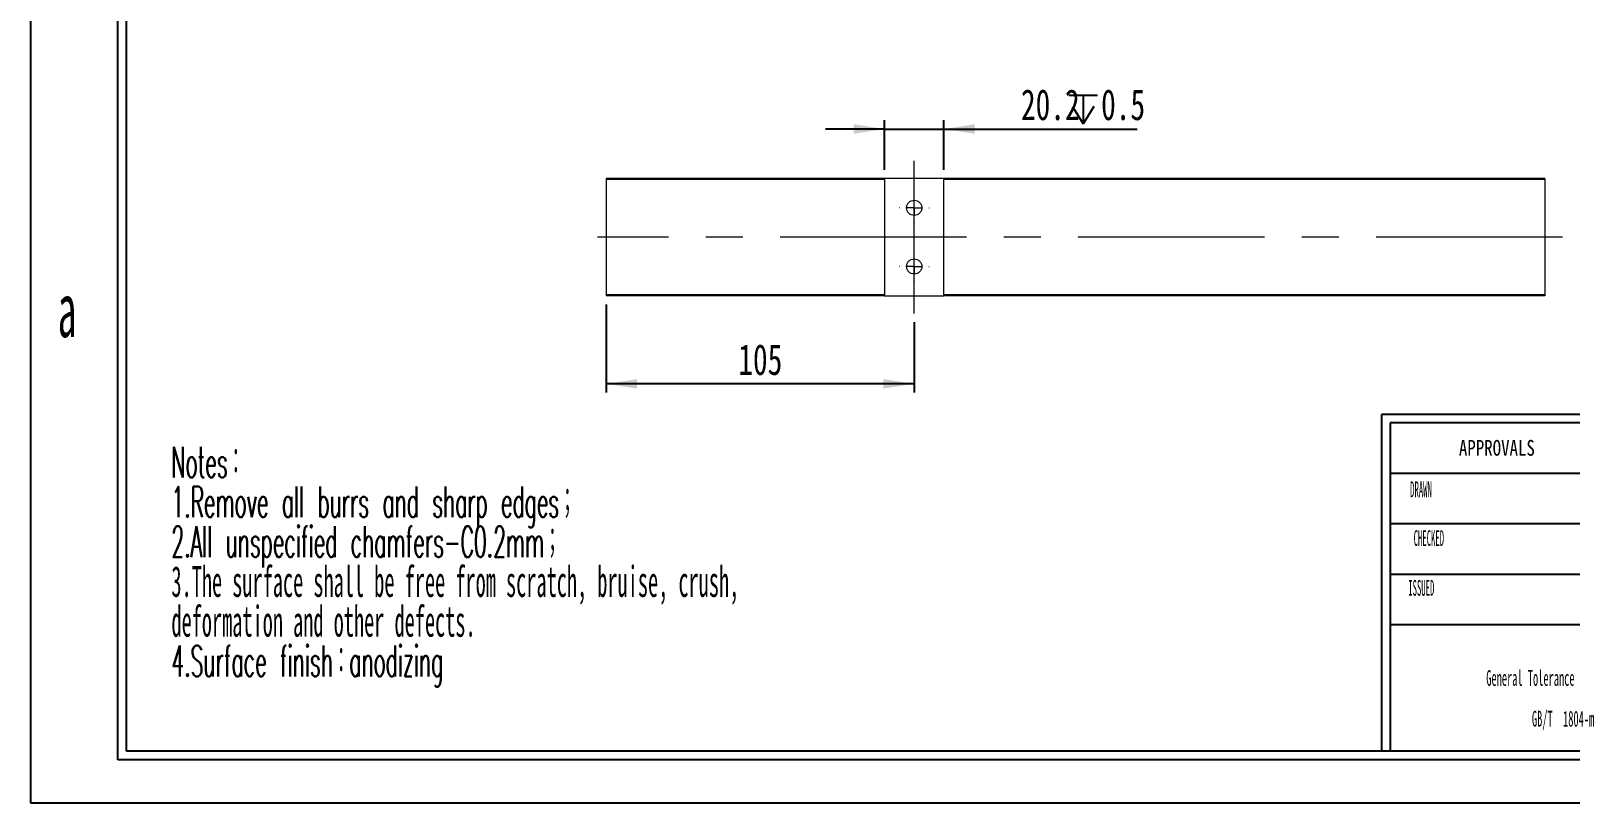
# Model space of a CAD drawing. Header units: millimetres. Extents: x 2 to 295, y 1 to 209.
# Drawn here: x 1.8 to 176.8, y 1.3 to 89.1 of the extents above; entities that cross this region are included whole.
import ezdxf

# ---------------------------------------------------------------- set-up
doc = ezdxf.new("R2010")
doc.units = ezdxf.units.MM
doc.linetypes.add('CENTER', pattern=[10.16, 6.35, -1.27, 1.27, -1.27])
doc.linetypes.add('CENTERX2', pattern=[20.32, 12.7, -2.54, 2.54, -2.54])
doc.layers.add('DIM', color=5, linetype='Continuous')
doc.layers.add('SLD-0', color=179, linetype='Continuous')
doc.layers.add('中心线', color=1, linetype='CENTER', lineweight=15)
doc.styles.add('SLDTEXTSTYLE1', font='TXT', dxfattribs={"width": 0.469})
doc.styles.add('SLDTEXTSTYLE10', font='TXT', dxfattribs={"width": 0.7865})
doc.styles.add('SLDTEXTSTYLE2', font='TXT', dxfattribs={"width": 0.7})
doc.styles.add('SLDTEXTSTYLE3', font='TXT', dxfattribs={"width": 0.484, "bigfont": 'bigfont'})
doc.styles.add('SLDTEXTSTYLE4', font='TXT', dxfattribs={"width": 0.484})
doc.styles.add('SLDTEXTSTYLE5', font='TXT', dxfattribs={"width": 0.40535})
doc.styles.add('SLDTEXTSTYLE7', font='TXT', dxfattribs={"width": 0.5025})
doc.dimstyles.new('SLDDIMSTYLE0', dxfattribs={"dimtxt": 3.5, "dimasz": 3.5, "dimexe": 0, "dimexo": 0.0625, "dimgap": 0.875, "dimtad": 2, "dimlfac": 3, "dimrnd": 1e-09, "dimzin": 12, "dimdsep": 46, "dimtxsty": 'SLDTEXTSTYLE1', "dimsah": 1, "dimcen": 0.09, "dimadec": 0, "dimazin": 3, "dimtfac": 1, "dimtofl": 0, "dimtmove": 0, "dimatfit": 3, "dimfxl": 0, "dimfrac": 2, "dimtolj": 1, "dimtzin": 12, "dimarcsym": 0})
doc.dimstyles.new('SLDDIMSTYLE1', dxfattribs={"dimtxt": 3.5, "dimasz": 3.5, "dimexe": 0, "dimexo": 0.0625, "dimgap": 0.875, "dimtad": 2, "dimlfac": 3, "dimrnd": 1e-09, "dimzin": 12, "dimdsep": 46, "dimtxsty": 'SLDTEXTSTYLE1', "dimsah": 1, "dimcen": 0.09, "dimadec": 0, "dimazin": 3, "dimtfac": 1, "dimtmove": 0, "dimatfit": 0, "dimfxl": 0, "dimfrac": 2, "dimtolj": 1, "dimtzin": 12, "dimarcsym": 0})

# ---------------------------------------------------------------- blocks, each defined once
blk = doc.blocks.new('SW_NOTE_1')
at = {"layer": 'SLD-0', "color": 0, "char_height": 3.5, "attachment_point": 1}
for s, insert, style in [('Notes\\M+18146', (0, 4.51), 'SLDTEXTSTYLE3'), ('1.Remove all burrs and sharp edges\\M+18147', (0, -0.01), 'SLDTEXTSTYLE3'), ('2.All unspecified chamfers-C0.2mm\\M+18147', (0, -4.53), 'SLDTEXTSTYLE3'), ('3.The surface shall be free from scratch, bruise, crush,', (0, -9.05), 'SLDTEXTSTYLE4'), ('deformation and other defects.', (0, -13.57), 'SLDTEXTSTYLE4'), ('4.Surface finish\\M+18146anodizing', (0, -18.09), 'SLDTEXTSTYLE3')]:
    blk.add_mtext(s, dxfattribs=dict(at, insert=insert, style=style))
blk = doc.blocks.new('SW_NOTE_3')
at = {"layer": 'SLD-0', "color": 0, "char_height": 1.7927, "attachment_point": 2, "style": 'SLDTEXTSTYLE4'}
for s, insert in [('General Tolerance Reference', (12.75, 2.31)), ('GB/T  1804-m', (13.51, -2.32))]:
    blk.add_mtext(s, dxfattribs=dict(at, insert=insert))
blk = doc.blocks.new('SW_SYMBOL_HOLE_DEPTH')
at = {"layer": 'DIM', "color": 0}
for p, q in [((0, 875), (800, 875)), ((400, 875), (400, 75)), ((100, 555), (400, 75)), ((700, 555), (400, 75))]:
    blk.add_line(p, q, dxfattribs=at)
blk = doc.blocks.new('_D_21')
at = {"layer": 'DIM'}
for p, q in [((98.84, 73.27), (98.84, 78.89)), ((105.58, 73.27), (105.58, 78.89)), ((98.84, 77.89), (92.11, 77.89)), ((98.84, 77.89), (105.58, 77.89)), ((105.58, 77.89), (127.53, 77.89))]:
    blk.add_line(p, q, dxfattribs=at)
for points in [[(98.84, 77.89), (95.34, 78.43), (95.34, 77.36)], [(105.58, 77.89), (109.08, 77.36), (109.08, 78.43)]]:
    blk.add_solid(points, dxfattribs=at)
at = {"layer": 'DIM', "xscale": 0.004072727272727273, "yscale": 0.004072727272727273, "zscale": 0.004072727272727273}
blk.add_blockref('SW_SYMBOL_HOLE_DEPTH', (119.78, 78.18), dxfattribs=at)
at = {"layer": 'DIM', "char_height": 3.5, "attachment_point": 1, "style": 'SLDTEXTSTYLE2'}
for s, insert in [('20.2', (114.34, 82.41)), ('0.5', (123.45, 82.41))]:
    blk.add_mtext(s, dxfattribs=dict(at, insert=insert))
blk = doc.blocks.new('_D_22')
at = {"layer": 'DIM'}
for p, q in [((67.21, 57.94), (67.21, 47.94)), ((102.21, 55.94), (102.21, 47.94)), ((102.21, 48.94), (67.21, 48.94))]:
    blk.add_line(p, q, dxfattribs=at)
for points in [[(67.21, 48.94), (70.71, 48.4), (70.71, 49.48)], [(102.21, 48.94), (98.71, 49.48), (98.71, 48.4)]]:
    blk.add_solid(points, dxfattribs=at)
at = {"layer": 'DIM', "insert": (82.22, 53.45), "char_height": 3.5, "attachment_point": 1, "style": 'SLDTEXTSTYLE2'}
blk.add_mtext('105', dxfattribs=at)
blk = doc.blocks.new('SW_CENTERMARKSYMBOL_13')
at = {"layer": '中心线', "color": 0}
for p, q in [((-1.67, 0), (-1.7, 0)), ((0, 0), (-0.83, 0)), ((0, 1.67), (0, 1.7)), ((0, 0), (0, 0.83)), ((0, 0), (0, -0.83)), ((0, 0), (0.83, 0)), ((1.67, 0), (1.7, 0)), ((0, -1.67), (0, -1.7))]:
    blk.add_line(p, q, dxfattribs=at)
blk = doc.blocks.new('SW_CENTERMARKSYMBOL_14')
at = {"layer": '中心线', "color": 0}
for p, q in [((-1.67, 0), (-1.7, 0)), ((0, 0), (-0.83, 0)), ((0, 1.67), (0, 1.7)), ((0, 0), (0, 0.83)), ((0, 0), (0, -0.83)), ((0, 0), (0.83, 0)), ((1.67, 0), (1.7, 0)), ((0, -1.67), (0, -1.7))]:
    blk.add_line(p, q, dxfattribs=at)

msp = doc.modelspace()

# ---------------------------------------------------------------- linework, layer by layer
at = {"color": 7, "linetype": 'Continuous', "lineweight": 15}
for p, q in [((98.8434, 72.2716), (67.2101, 72.2716)), ((67.2101, 72.2716), (67.2101, 72.1716)), ((67.2101, 72.1716), (67.2101, 59.0382)), ((98.8434, 72.1716), (67.2101, 72.1716)), ((98.8434, 72.1716), (98.8434, 72.2716)), ((105.5767, 72.2716), (98.8434, 72.2716)), ((98.8434, 72.1716), (98.8434, 59.0382)), ((173.8767, 72.2716), (105.5767, 72.2716)), ((105.5767, 72.2716), (105.5767, 72.1716)), ((105.5767, 59.0382), (105.5767, 72.1716)), ((173.8767, 72.1716), (105.5767, 72.1716)), ((173.8767, 72.2716), (173.8767, 72.1716)), ((173.8767, 72.1716), (173.8767, 59.0382)), ((98.8434, 59.0382), (67.2101, 59.0382)), ((67.2101, 59.0382), (67.2101, 58.9382)), ((98.8434, 58.9382), (67.2101, 58.9382)), ((98.8434, 58.9382), (98.8434, 59.0382)), ((98.8434, 58.9382), (105.5767, 58.9382)), ((173.8767, 59.0382), (105.5767, 59.0382)), ((105.5767, 59.0382), (105.5767, 58.9382)), ((173.8767, 58.9382), (105.5767, 58.9382)), ((173.8767, 59.0382), (173.8767, 58.9382))]:
    msp.add_line(p, q, dxfattribs=at)
for centre in [(102.2101, 68.9382), (102.2101, 62.2716)]:
    msp.add_circle(centre, 0.8667, dxfattribs=at)
at = {"layer": 'SLD-0'}
for p, q in [((1.812, 1.2938), (1.812, 208.6737)), ((12.6748, 7.2189), (12.6748, 197.811)), ((289.1814, 7.2189), (12.6748, 7.2189)), ((295.1066, 1.2938), (1.812, 1.2938))]:
    msp.add_line(p, q, dxfattribs=at)
at = {"layer": 'SLD-0', "color": 6, "linetype": 'Continuous'}
for p, q in [((11.6873, 6.2314), (11.6873, 198.7985)), ((290.1689, 6.2314), (11.6873, 6.2314))]:
    msp.add_line(p, q, dxfattribs=at)
at = {"layer": 'SLD-0', "color": 179, "linetype": 'Continuous'}
for p, q in [((289.1814, 45.4622), (155.3299, 45.4622)), ((155.3299, 45.4622), (155.3299, 7.2189)), ((289.1814, 44.5061), (156.286, 44.5061)), ((156.286, 44.5061), (156.286, 7.2189)), ((197.3975, 38.7696), (156.286, 38.7696)), ((289.1814, 33.0331), (156.286, 33.0331)), ((197.3975, 27.2966), (156.286, 27.2966)), ((289.1814, 21.5602), (156.286, 21.5602))]:
    msp.add_line(p, q, dxfattribs=at)
at = {"layer": '中心线', "linetype": 'CENTERX2', "lineweight": 0, "ltscale": 1.666667}
for p, q in [((102.2101, 56.9382), (102.2101, 74.2716)), ((175.8767, 65.6049), (66.2043, 65.6049))]:
    msp.add_line(p, q, dxfattribs=at)

# ---------------------------------------------------------------- block references
at = {"layer": 'SLD-0', "color": 5}
msp.add_blockref('SW_NOTE_1', (17.795, 37.284), dxfattribs=at)
at = {"layer": 'SLD-0', "color": 179}
msp.add_blockref('SW_NOTE_3', (162.4379, 14.1109), dxfattribs=at)
at = {"layer": '中心线'}
for name, p in [('SW_CENTERMARKSYMBOL_13', (102.2101, 68.9382)), ('SW_CENTERMARKSYMBOL_14', (102.2101, 62.2716))]:
    msp.add_blockref(name, p, dxfattribs=at)

# ---------------------------------------------------------------- texts
at = {"layer": 'SLD-0', "insert": (4.8798, 60.4234), "char_height": 6.172, "attachment_point": 1, "style": 'SLDTEXTSTYLE7'}
msp.add_mtext('a', dxfattribs=at)
at = {"layer": 'SLD-0', "color": 179, "char_height": 1.79265, "attachment_point": 2}
for s, insert, style in [('APPROVALS', (168.4266, 42.5627), 'SLDTEXTSTYLE10'), ('DRAWN', (159.8036, 37.8529), 'SLDTEXTSTYLE5'), ('CHECKED', (160.6957, 32.3147), 'SLDTEXTSTYLE5'), ('ISSUED', (159.837, 26.6544), 'SLDTEXTSTYLE5')]:
    msp.add_mtext(s, dxfattribs=dict(at, insert=insert, style=style))

# ---------------------------------------------------------------- dimensions: what is measured, and where the dimension line sits
at = {"layer": 'DIM'}
dim = msp.add_linear_dim(base=(105.5767, 77.8944), p1=(98.8434, 72.2716), p2=(105.5767, 72.2716), text='<>{\\fGDT;x}0.5', dimstyle='SLDDIMSTYLE1', dxfattribs=at)
dim.commit()
dim.dimension.update_dxf_attribs({"geometry": '_D_21', "text_midpoint": (120.9375, 77.8944), "dimtype": 160})
dim = msp.add_linear_dim(base=(67.2101, 48.9382), p1=(102.2101, 56.9382), p2=(67.2101, 58.9382), dimstyle='SLDDIMSTYLE0', dxfattribs=at)
dim.commit()
dim.dimension.update_dxf_attribs({"geometry": '_D_22', "text_midpoint": (84.2618, 48.9382), "dimtype": 160})

doc.saveas('drawing.dxf')
